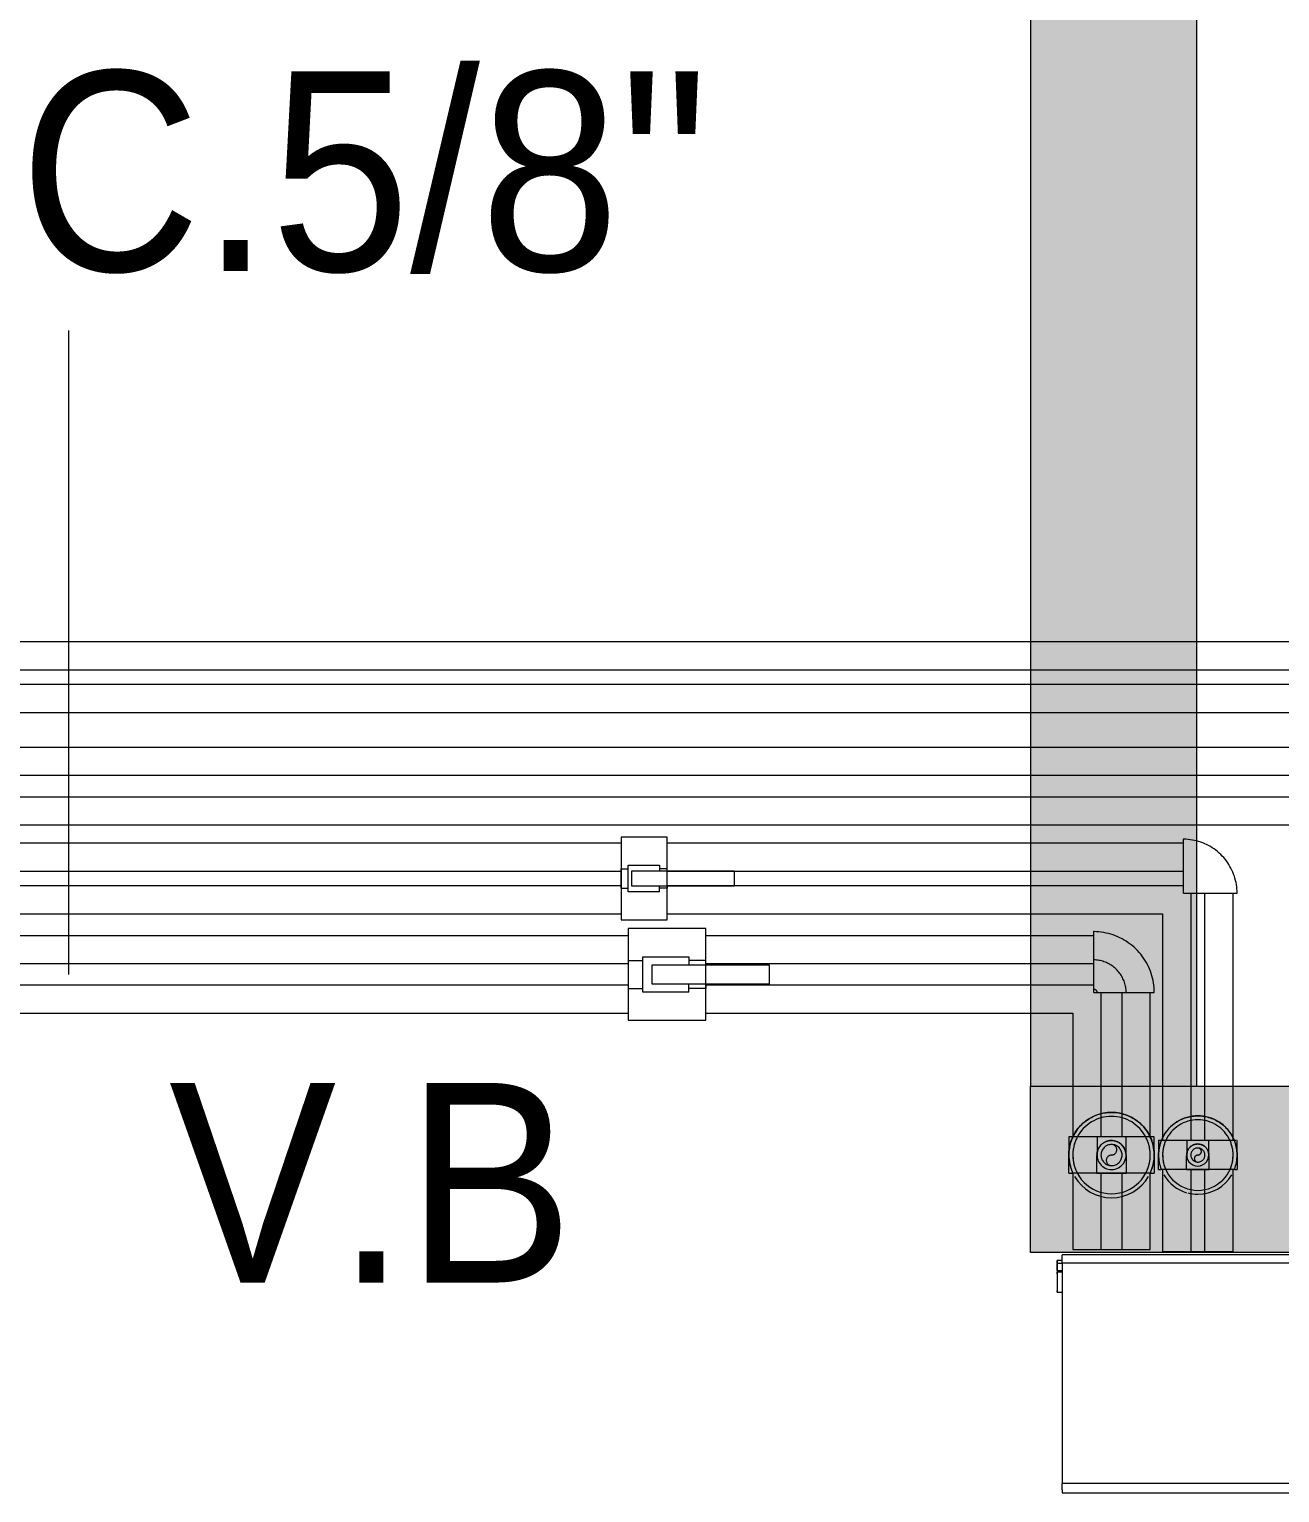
# Model space of a CAD drawing. Header units: metres. Extents: x 31.9 to 92.3, y -29 to 44.
# Drawn here: x 76.244 to 77.371, y -14.744 to -13.425 of the extents above; entities that cross this region are included whole.
import ezdxf

# ---------------------------------------------------------------- set-up
doc = ezdxf.new("R2010")
doc.units = ezdxf.units.M
doc.header["$LTSCALE"] = 100
doc.linetypes.add('HIDDEN JT', pattern=[0.0016, 0.001, -0.0006])
for name, color, linetype, lineweight in [('A-ANNO-NOTE', 7, 'Continuous', 9), ('Arqui', 8, 'Continuous', 0), ('M-EQPM', 7, 'Continuous', 18), ('P-PIPE', 7, 'Continuous', 18), ('P-PIPE-IDEN', 7, 'Continuous', 9)]:
    doc.layers.add(name, color=color, linetype=linetype, lineweight=lineweight)
doc.layers.add('A-DETL', color=7, linetype='Continuous', lineweight=9, true_color=0x00a600)
doc.styles.add('SansSerif', font='SANSS__.TTF', dxfattribs={"width": 0.9, "height": 0.18})
doc.styles.add('SansSerif_1', font='SANSS__.TTF', dxfattribs={"width": 0.9, "height": 0.0018})

# ---------------------------------------------------------------- blocks, each defined once
blk = doc.blocks.new('A$C59bbb444')
at = {"layer": 'Arqui', "ltscale": 0.3}
h = blk.add_hatch(color=256, dxfattribs=at)
h.dxf.hatch_style = 1
h.paths.add_polyline_path([(45.2653, 20.15), (45.2653, 14.5965), (45.4154, 14.5965), (45.4154, 20.15)])
h = blk.add_hatch(color=256, dxfattribs=at)
h.dxf.hatch_style = 1
h.paths.add_polyline_path([(45.2653, 14.5965), (50.8169, 14.5965), (50.8169, 14.4465), (45.2653, 14.4465)])
at = {"layer": 'Arqui'}
for points in [[(45.2653, 20.15), (45.2653, 14.5965), (45.4154, 14.5965), (45.4154, 20.15)], [(45.2653, 14.5965), (50.8169, 14.5965), (50.8169, 14.4465), (45.2653, 14.4465)]]:
    blk.add_lwpolyline(points, close=True, dxfattribs=at)
blk = doc.blocks.new('Ball_Valve-Brass-Standard_Port-WATTS-WBVS3-0_38_Thru_3_00_Inch-Soldered - 3_8_-2001148-NIVEL 03')
at = {"layer": 'P-PIPE', "color": 11, "true_color": 0xff8080}
for p, q in [((-0.081, -0.007), (-0.081, 0.007)), ((-0.081, 0.007), (0.0111, 0.007)), ((-0.0207, 0.0086), (-0.0137, 0.0086)), ((-0.0207, 0.007), (-0.0207, 0.0086)), ((-0.0137, 0.0119), (-0.0137, 0.007)), ((-0.0137, 0.0119), (0.0144, 0.0119)), ((0.0111, 0.007), (0.0111, -0.007)), ((0.0144, 0.0119), (0.0144, -0.0119)), ((0.0207, 0.0086), (0.0144, 0.0086)), ((0.0207, 0.0086), (0.0207, -0.0086)), ((0.0111, -0.007), (-0.081, -0.007)), ((-0.0207, -0.007), (-0.0207, -0.0086)), ((-0.0207, -0.0086), (-0.0137, -0.0086)), ((-0.0137, -0.0119), (-0.0137, -0.007)), ((0.0144, -0.0119), (-0.0137, -0.0119)), ((0.0207, -0.0086), (0.0144, -0.0086))]:
    blk.add_line(p, q, dxfattribs=at)
blk = doc.blocks.new('Ball_Valve-Brass-Standard_Port-WATTS-WBVS3-0_38_Thru_3_00_Inch-Soldered - 5_8_-2319746-NIVEL 03')
at = {"layer": 'P-PIPE', "color": 1, "true_color": 0xff0000}
for p, q in [((-0.0195, 0.0159), (-0.0195, 0.0088)), ((-0.0195, 0.0159), (0.0219, 0.0159)), ((0.0219, 0.0159), (0.0219, -0.0159)), ((-0.0921, -0.0088), (-0.0921, 0.0088)), ((-0.0921, 0.0088), (0.0135, 0.0088)), ((-0.0349, 0.0127), (-0.0195, 0.0127)), ((-0.0349, 0.0088), (-0.0349, 0.0127)), ((0.0135, 0.0088), (0.0135, -0.0088)), ((0.0349, 0.0127), (0.0219, 0.0127)), ((0.0349, 0.0127), (0.0349, -0.0127)), ((0.0135, -0.0088), (-0.0921, -0.0088)), ((-0.0349, -0.0088), (-0.0349, -0.0127)), ((-0.0349, -0.0127), (-0.0195, -0.0127)), ((-0.0195, -0.0159), (-0.0195, -0.0088)), ((0.0349, -0.0127), (0.0219, -0.0127)), ((0.0219, -0.0159), (-0.0195, -0.0159))]:
    blk.add_line(p, q, dxfattribs=at)
blk = doc.blocks.new('USA_IDU_RAC_QMD3_231005_SALIDA ATRAS - 18_000BTU_ 208-230V_ AR18CSDABWKNCV-V13-NIVEL 03')
at = {"layer": 'A-DETL', "color": 7, "linetype": 'HIDDEN JT'}
for centre, major_axis, start_param, end_param in [((80.88, -14.5414), (0, 0.00635), 0, 0.261799), ((80.88, -14.5414), (0, 0.00635), 6.021386, 6.283185), ((80.8846, -14.5322), (0, 0.00226), 0, 0.2618), ((81.9402, -14.5322), (0, 0.00226), 0, 0.2618), ((81.9449, -14.5414), (0, 0.00635), 6.021386, 6.283185), ((81.9449, -14.5414), (0, 0.00635), 0, 0.2618), ((80.8846, -14.7377), (0, 0.00661), 2.910337, 3.141593), ((81.9402, -14.7377), (0, 0.00661), 2.910337, 3.141593)]:
    blk.add_ellipse(centre, major_axis=major_axis, ratio=0.000003, start_param=start_param, end_param=end_param, dxfattribs=at)
at = {"layer": 'M-EQPM', "color": 1, "true_color": 0xff0000}
for p, q in [((80.8846, -14.535), (80.88, -14.535)), ((81.9402, -14.5299), (80.8846, -14.5299)), ((80.8846, -14.5369), (80.8846, -14.5302)), ((80.8846, -14.5369), (81.9402, -14.5369)), ((81.9402, -14.5302), (81.9402, -14.5369)), ((81.9449, -14.535), (81.9402, -14.535)), ((80.8846, -14.5377), (80.88, -14.5377)), ((80.88, -14.5441), (80.8846, -14.5441)), ((80.8846, -14.5454), (80.88, -14.5454)), ((81.9449, -14.5377), (81.9402, -14.5377)), ((81.9402, -14.5441), (81.9449, -14.5441)), ((81.9449, -14.5454), (81.9402, -14.5454)), ((80.88, -14.5634), (80.8846, -14.5634)), ((81.9402, -14.5634), (81.9449, -14.5634)), ((80.8846, -14.7416), (80.8846, -14.736)), ((81.9402, -14.736), (80.8846, -14.736)), ((80.8846, -14.7443), (81.9402, -14.7443)), ((81.9402, -14.736), (81.9402, -14.7416))]:
    blk.add_line(p, q, dxfattribs=at)
for centre, major_axis, start_param, end_param in [((80.88, -14.5414), (0, 0.00635), 0, 2.617994), ((80.88, -14.5414), (0, 0.00635), 5.497787, 6.283185), ((80.8846, -14.5322), (0, 0.00226), 0, 0.523601), ((80.8846, -14.5499), (0, 0.4979), 1.544707, 1.953968), ((81.9402, -14.5322), (0, 0.00226), 0, 0.523599), ((81.9402, -14.5499), (0, 0.4979), 1.544707, 1.953968), ((81.9449, -14.5414), (0, 0.00635), 5.497787, 6.283185), ((81.9449, -14.5414), (0, 0.00635), 0, 2.617994), ((80.88, -14.5409), (0, 0.00317), 0, 3.141593), ((80.88, -14.5409), (0, 0.00318), 3.141593, 6.283185), ((80.88, -14.5544), (0, 0.009), 0, 3.141593), ((80.88, -14.5544), (0, 0.009), 5.759587, 6.283185), ((80.88, -14.5414), (0, 0.00635), 3.665192, 3.926991), ((81.9449, -14.5409), (0, 0.00317), 3.141593, 6.283185), ((81.9449, -14.5409), (0, 0.00318), 0, 3.141593), ((81.9449, -14.5544), (0, 0.009), 5.759587, 6.283185), ((81.9449, -14.5544), (0, 0.009), 0, 3.141593), ((81.9449, -14.5414), (0, 0.00635), 3.665192, 3.926991), ((80.88, -14.5544), (0, 0.009), 3.141593, 3.665191), ((81.9449, -14.5544), (0, 0.009), 3.141593, 3.665191), ((80.8846, -14.7377), (0, 0.00661), 2.216568, 3.141593), ((81.9402, -14.7377), (0, 0.00661), 2.216568, 3.141593)]:
    blk.add_ellipse(centre, major_axis=major_axis, ratio=0.000003, start_param=start_param, end_param=end_param, dxfattribs=at)
blk = doc.blocks.new('Elbow - Welded - REFRIGERACION-V16-NIVEL 03')
at = {"layer": 'A-DETL', "color": 1, "linetype": 'HIDDEN JT', "true_color": 0xff0000}
for p, q in [((77.2059, -14.4562), (77.219, -14.4562)), ((77.219, -14.4562), (77.2322, -14.4562))]:
    blk.add_line(p, q, dxfattribs=at)
at = {"layer": 'A-DETL', "color": 1, "linetype": 'HIDDEN JT', "true_color": 0xff0000, "flags": 128}
for points in [[(77.2063, -14.4365), (77.2064, -14.4363), (77.2065, -14.4358), (77.2067, -14.4353), (77.2069, -14.4348), (77.2071, -14.4343), (77.2074, -14.4338), (77.2076, -14.4334), (77.2079, -14.4329), (77.2082, -14.4325), (77.2085, -14.4321), (77.2088, -14.4316), (77.2091, -14.4312), (77.2095, -14.4308), (77.2099, -14.4305), (77.2102, -14.4301), (77.2106, -14.4298), (77.2111, -14.4294), (77.2115, -14.4291), (77.2119, -14.4288), (77.2124, -14.4286), (77.2128, -14.4283), (77.2133, -14.4281), (77.2138, -14.4279), (77.2143, -14.4277), (77.2148, -14.4275), (77.2153, -14.4273), (77.2158, -14.4272), (77.2163, -14.427), (77.2168, -14.4269), (77.2173, -14.4269), (77.2178, -14.4268), (77.2184, -14.4268), (77.2189, -14.4268), (77.219, -14.4268)], [(77.219, -14.4268), (77.2195, -14.4268), (77.2201, -14.4268), (77.2206, -14.4269), (77.2211, -14.4269), (77.2216, -14.427), (77.2221, -14.4271), (77.2227, -14.4273), (77.2232, -14.4274), (77.2237, -14.4276), (77.2241, -14.4278), (77.2246, -14.428), (77.2251, -14.4282), (77.2256, -14.4285), (77.226, -14.4288), (77.2264, -14.4291), (77.2269, -14.4294), (77.2273, -14.4297), (77.2277, -14.43), (77.2281, -14.4304), (77.2285, -14.4307), (77.2288, -14.4311), (77.2292, -14.4315), (77.2295, -14.4319), (77.2298, -14.4324), (77.2301, -14.4328), (77.2304, -14.4332), (77.2306, -14.4337), (77.2309, -14.4342), (77.2311, -14.4347), (77.2313, -14.4351), (77.2315, -14.4356), (77.2316, -14.4361)], [(77.2059, -14.4395), (77.2059, -14.4394), (77.2059, -14.4389), (77.206, -14.4383), (77.206, -14.4378), (77.2061, -14.4373), (77.2062, -14.4369)], [(77.2059, -14.4562), (77.2059, -14.4556), (77.2059, -14.4549), (77.2059, -14.4543), (77.2059, -14.4536), (77.2059, -14.453), (77.2059, -14.4523), (77.2059, -14.4517), (77.2059, -14.4511), (77.2059, -14.4505), (77.2059, -14.4499), (77.2059, -14.4493), (77.2059, -14.4487), (77.2059, -14.4481), (77.2059, -14.4476), (77.2059, -14.447), (77.2059, -14.4465), (77.2059, -14.446), (77.2059, -14.4455), (77.2059, -14.445), (77.2059, -14.4445), (77.2059, -14.4441), (77.2059, -14.4436), (77.2059, -14.4432), (77.2059, -14.4429), (77.2059, -14.4425), (77.2059, -14.4421), (77.2059, -14.4418), (77.2059, -14.4415), (77.2059, -14.4413), (77.2059, -14.441), (77.2059, -14.4408), (77.2059, -14.4406), (77.2059, -14.4404), (77.2059, -14.4403)], [(77.2318, -14.4369), (77.2319, -14.4372), (77.232, -14.4377), (77.2321, -14.4382), (77.2321, -14.4387), (77.2322, -14.4392), (77.2322, -14.4394)], [(77.2322, -14.4403), (77.2322, -14.4404), (77.2322, -14.4405), (77.2322, -14.4407), (77.2322, -14.4409), (77.2322, -14.4412), (77.2322, -14.4415), (77.2322, -14.4417), (77.2322, -14.4421), (77.2322, -14.4424), (77.2322, -14.4428), (77.2322, -14.4431), (77.2322, -14.4435), (77.2322, -14.444), (77.2322, -14.4444), (77.2322, -14.4449), (77.2322, -14.4453), (77.2322, -14.4458), (77.2322, -14.4463), (77.2322, -14.4469), (77.2322, -14.4474), (77.2322, -14.448), (77.2322, -14.4485), (77.2322, -14.4491), (77.2322, -14.4497), (77.2322, -14.4503), (77.2322, -14.4509), (77.2322, -14.4515), (77.2322, -14.4522), (77.2322, -14.4528), (77.2322, -14.4535), (77.2322, -14.4541), (77.2322, -14.4547), (77.2322, -14.4554), (77.2322, -14.456), (77.2322, -14.4562)]]:
    blk.add_lwpolyline(points, dxfattribs=at)
at = {"layer": 'A-DETL', "color": 1, "linetype": 'HIDDEN JT', "true_color": 0xff0000}
for start, end in [(90, 138.9763), (23.4229, 90), (147.6592, 165)]:
    blk.add_arc((77.219, -14.4399), 0.0131, start, end, dxfattribs=at)
blk = doc.blocks.new('Elbow - Welded - REFRIGERACION-V17-NIVEL 03')
at = {"layer": 'A-DETL', "color": 11, "linetype": 'HIDDEN JT', "true_color": 0xff8080}
for p, q in [((77.2868, -14.453), (77.2968, -14.453)), ((77.2968, -14.453), (77.3068, -14.453))]:
    blk.add_line(p, q, dxfattribs=at)
at = {"layer": 'A-DETL', "color": 11, "linetype": 'HIDDEN JT', "true_color": 0xff8080, "flags": 128}
for points in [[(77.2872, -14.4373), (77.2872, -14.4371), (77.2873, -14.4368), (77.2875, -14.4364), (77.2876, -14.436), (77.2878, -14.4357), (77.288, -14.4353), (77.2882, -14.4349), (77.2884, -14.4346), (77.2886, -14.4343), (77.2888, -14.4339), (77.2891, -14.4336), (77.2893, -14.4333), (77.2896, -14.433), (77.2899, -14.4328), (77.2902, -14.4325), (77.2905, -14.4322), (77.2908, -14.432), (77.2911, -14.4317), (77.2914, -14.4315), (77.2918, -14.4313), (77.2921, -14.4311), (77.2925, -14.4309), (77.2928, -14.4308), (77.2932, -14.4306), (77.2936, -14.4305), (77.294, -14.4304), (77.2943, -14.4302), (77.2947, -14.4302), (77.2951, -14.4301), (77.2955, -14.43), (77.2959, -14.43), (77.2963, -14.4299), (77.2967, -14.4299), (77.2968, -14.4299)], [(77.2968, -14.4299), (77.2972, -14.4299), (77.2976, -14.43), (77.298, -14.43), (77.2984, -14.4301), (77.2988, -14.4301), (77.2992, -14.4302), (77.2996, -14.4303), (77.2999, -14.4304), (77.3003, -14.4306), (77.3007, -14.4307), (77.3011, -14.4309), (77.3014, -14.4311), (77.3018, -14.4312), (77.3021, -14.4315), (77.3024, -14.4317), (77.3028, -14.4319), (77.3031, -14.4321), (77.3034, -14.4324), (77.3037, -14.4327), (77.304, -14.433), (77.3042, -14.4332), (77.3045, -14.4335), (77.3047, -14.4339), (77.305, -14.4342), (77.3052, -14.4345), (77.3054, -14.4349), (77.3056, -14.4352), (77.3058, -14.4356), (77.306, -14.4359), (77.3061, -14.4363), (77.3062, -14.4367), (77.3064, -14.437), (77.3064, -14.4373)], [(77.2868, -14.453), (77.2868, -14.4525), (77.2868, -14.452), (77.2868, -14.4515), (77.2868, -14.451), (77.2868, -14.4504), (77.2868, -14.4499), (77.2868, -14.4494), (77.2868, -14.4489), (77.2868, -14.4484), (77.2868, -14.4479), (77.2868, -14.4475), (77.2868, -14.447), (77.2868, -14.4465), (77.2868, -14.4461), (77.2868, -14.4456), (77.2868, -14.4452), (77.2868, -14.4448), (77.2868, -14.4444), (77.2868, -14.444), (77.2868, -14.4436), (77.2868, -14.4433), (77.2868, -14.4429), (77.2868, -14.4426), (77.2868, -14.4423), (77.2868, -14.442), (77.2868, -14.4417), (77.2868, -14.4415), (77.2868, -14.4412), (77.2868, -14.441), (77.2868, -14.4408), (77.2868, -14.4406), (77.2868, -14.4405), (77.2868, -14.4403)], [(77.2869, -14.4394), (77.2869, -14.4391), (77.2869, -14.4387), (77.287, -14.4383), (77.287, -14.4379), (77.2871, -14.4378)], [(77.3066, -14.4378), (77.3066, -14.4382), (77.3067, -14.4386), (77.3067, -14.439), (77.3068, -14.4394)], [(77.3068, -14.4403), (77.3068, -14.4404), (77.3068, -14.4406), (77.3068, -14.4407), (77.3068, -14.4409), (77.3068, -14.4412), (77.3068, -14.4414), (77.3068, -14.4416), (77.3068, -14.4419), (77.3068, -14.4422), (77.3068, -14.4425), (77.3068, -14.4428), (77.3068, -14.4432), (77.3068, -14.4435), (77.3068, -14.4439), (77.3068, -14.4443), (77.3068, -14.4447), (77.3068, -14.4451), (77.3068, -14.4455), (77.3068, -14.4459), (77.3068, -14.4464), (77.3068, -14.4469), (77.3068, -14.4473), (77.3068, -14.4478), (77.3068, -14.4483), (77.3068, -14.4488), (77.3068, -14.4493), (77.3068, -14.4498), (77.3068, -14.4503), (77.3068, -14.4508), (77.3068, -14.4513), (77.3068, -14.4519), (77.3068, -14.4524), (77.3068, -14.4529), (77.3068, -14.453)]]:
    blk.add_lwpolyline(points, dxfattribs=at)
at = {"layer": 'A-DETL', "color": 11, "linetype": 'HIDDEN JT', "true_color": 0xff8080}
for start, end in [(90, 165), (15, 90)]:
    blk.add_arc((77.2968, -14.4399), 0.00997, start, end, dxfattribs=at)
blk = doc.blocks.new('Elbow - Welded - REFRIGERACION-V14-NIVEL 03')
at = {"layer": 'A-DETL', "color": 1, "linetype": 'HIDDEN JT', "true_color": 0xff0000, "flags": 128}
for points in [[(81.3885, -8.5098), (81.3884, -8.5098), (81.3882, -8.5098), (81.388, -8.5098)], [(81.388, -8.5361), (81.3882, -8.5361), (81.3883, -8.5361), (81.3885, -8.5361)]]:
    blk.add_lwpolyline(points, dxfattribs=at)
at = {"layer": 'P-PIPE', "color": 1, "true_color": 0xff0000, "flags": 128}
for points in [[(81.3888, -8.5098), (81.3888, -8.5098), (81.3888, -8.5098), (81.3887, -8.5098), (81.3886, -8.5098), (81.3885, -8.5098), (81.3884, -8.5098), (81.3882, -8.5098), (81.388, -8.5098), (81.3878, -8.5098), (81.3875, -8.5098), (81.3873, -8.5098), (81.387, -8.5098), (81.3867, -8.5098), (81.3863, -8.5098), (81.386, -8.5098), (81.3856, -8.5098), (81.3852, -8.5098), (81.3848, -8.5098), (81.3843, -8.5098), (81.3839, -8.5098), (81.3834, -8.5098), (81.3829, -8.5098), (81.3824, -8.5098), (81.3819, -8.5098), (81.3813, -8.5098), (81.3808, -8.5098), (81.3802, -8.5098), (81.3796, -8.5098), (81.379, -8.5098), (81.3784, -8.5098), (81.3778, -8.5098), (81.3772, -8.5098), (81.3766, -8.5098), (81.3759, -8.5098), (81.3753, -8.5098), (81.3746, -8.5098), (81.374, -8.5098), (81.3733, -8.5098), (81.3727, -8.5098), (81.3725, -8.5098)], [(81.3725, -8.5361), (81.3732, -8.5361), (81.3738, -8.5361), (81.3745, -8.5361), (81.3751, -8.5361), (81.3758, -8.5361), (81.3764, -8.5361), (81.377, -8.5361), (81.3776, -8.5361), (81.3783, -8.5361), (81.3789, -8.5361), (81.3795, -8.5361), (81.3801, -8.5361), (81.3806, -8.5361), (81.3812, -8.5361), (81.3817, -8.5361), (81.3823, -8.5361), (81.3828, -8.5361), (81.3833, -8.5361), (81.3838, -8.5361), (81.3842, -8.5361), (81.3847, -8.5361), (81.3851, -8.5361), (81.3855, -8.5361), (81.3859, -8.5361), (81.3862, -8.5361), (81.3866, -8.5361), (81.3869, -8.5361), (81.3872, -8.5361), (81.3875, -8.5361), (81.3877, -8.5361), (81.388, -8.5361), (81.3882, -8.5361), (81.3883, -8.5361), (81.3885, -8.5361), (81.3886, -8.5361), (81.3887, -8.5361), (81.3888, -8.5361), (81.3888, -8.5361), (81.3888, -8.5361)]]:
    blk.add_lwpolyline(points, dxfattribs=at)
at = {"layer": 'P-PIPE', "color": 1, "true_color": 0xff0000}
for start, end in [(0, 113.2061), (229.1931, 237.4424), (255, 0)]:
    blk.add_arc((81.3888, -8.523), 0.0131, start, end, dxfattribs=at)
blk = doc.blocks.new('Elbow - Welded - REFRIGERACION-V15-NIVEL 03')
at = {"layer": 'A-DETL', "color": 11, "linetype": 'HIDDEN JT', "true_color": 0xff8080, "flags": 128}
for points in [[(81.4279, -8.7669), (81.4278, -8.7669), (81.4276, -8.7669), (81.4274, -8.7669), (81.4272, -8.7669)], [(81.4274, -8.7868), (81.4275, -8.7868), (81.4277, -8.7868), (81.4279, -8.7868)]]:
    blk.add_lwpolyline(points, dxfattribs=at)
at = {"layer": 'P-PIPE', "color": 11, "true_color": 0xff8080, "flags": 128}
for points in [[(81.4283, -8.7669), (81.4283, -8.7669), (81.4282, -8.7669), (81.4282, -8.7669), (81.4281, -8.7669), (81.428, -8.7669), (81.4279, -8.7669), (81.4278, -8.7669), (81.4276, -8.7669), (81.4274, -8.7669), (81.4272, -8.7669), (81.427, -8.7669), (81.4268, -8.7669), (81.4265, -8.7669), (81.4263, -8.7669), (81.426, -8.7669), (81.4257, -8.7669), (81.4253, -8.7669), (81.425, -8.7669), (81.4246, -8.7669), (81.4243, -8.7669), (81.4239, -8.7669), (81.4235, -8.7669), (81.4231, -8.7669), (81.4227, -8.7669), (81.4222, -8.7669), (81.4218, -8.7669), (81.4213, -8.7669), (81.4208, -8.7669), (81.4204, -8.7669), (81.4199, -8.7669), (81.4194, -8.7669), (81.4189, -8.7669), (81.4184, -8.7669), (81.4179, -8.7669), (81.4174, -8.7669), (81.4168, -8.7669), (81.4163, -8.7669), (81.4158, -8.7669), (81.4153, -8.7669), (81.4151, -8.7669)], [(81.4151, -8.7868), (81.4156, -8.7868), (81.4162, -8.7868), (81.4167, -8.7868), (81.4172, -8.7868), (81.4177, -8.7868), (81.4182, -8.7868), (81.4187, -8.7868), (81.4193, -8.7868), (81.4197, -8.7868), (81.4202, -8.7868), (81.4207, -8.7868), (81.4212, -8.7868), (81.4216, -8.7868), (81.4221, -8.7868), (81.4225, -8.7868), (81.423, -8.7868), (81.4234, -8.7868), (81.4238, -8.7868), (81.4242, -8.7868), (81.4245, -8.7868), (81.4249, -8.7868), (81.4252, -8.7868), (81.4256, -8.7868), (81.4259, -8.7868), (81.4262, -8.7868), (81.4265, -8.7868), (81.4267, -8.7868), (81.4269, -8.7868), (81.4272, -8.7868), (81.4274, -8.7868), (81.4275, -8.7868), (81.4277, -8.7868), (81.4279, -8.7868), (81.428, -8.7868), (81.4281, -8.7868), (81.4282, -8.7868), (81.4282, -8.7868), (81.4282, -8.7868), (81.4283, -8.7868)]]:
    blk.add_lwpolyline(points, dxfattribs=at)
at = {"layer": 'P-PIPE', "color": 11, "true_color": 0xff8080}
for start, end in [(0, 105), (255, 0)]:
    blk.add_arc((81.4283, -8.7769), 0.00997, start, end, dxfattribs=at)
blk = doc.blocks.new('Elbow - Welded - REFRIGERACION-V18-NIVEL 03')
at = {"layer": 'A-DETL', "color": 1, "linetype": 'HIDDEN JT', "true_color": 0xff0000, "flags": 128}
blk.add_lwpolyline([(-0.0131, 0.0163), (-0.0131, 0.0162), (-0.0132, 0.0161), (-0.0132, 0.0159), (-0.0132, 0.0158), (-0.0132, 0.0157), (-0.0132, 0.0156), (-0.0133, 0.0154), (-0.0133, 0.0153), (-0.0134, 0.0152), (-0.0134, 0.0151), (-0.0134, 0.015), (-0.0135, 0.0149), (-0.0136, 0.0147), (-0.0136, 0.0146), (-0.0137, 0.0145), (-0.0138, 0.0144), (-0.0139, 0.0143), (-0.0139, 0.0142), (-0.014, 0.0141), (-0.0141, 0.014), (-0.0142, 0.014), (-0.0143, 0.0139), (-0.0144, 0.0138), (-0.0145, 0.0137), (-0.0146, 0.0136), (-0.0147, 0.0136), (-0.0148, 0.0135), (-0.0149, 0.0135), (-0.0151, 0.0134), (-0.0152, 0.0134), (-0.0153, 0.0133), (-0.0154, 0.0133), (-0.0155, 0.0132), (-0.0157, 0.0132), (-0.0158, 0.0132), (-0.0159, 0.0132), (-0.016, 0.0132), (-0.0162, 0.0132), (-0.0163, 0.0131), (-0.0163, 0.0131)], dxfattribs=at)
at = {"layer": 'P-PIPE', "color": 1, "true_color": 0xff0000, "flags": 128}
for points in [[(-0.0163, -0.0131), (-0.0151, -0.0131), (-0.014, -0.0131), (-0.0128, -0.0129), (-0.0116, -0.0128), (-0.0105, -0.0126), (-0.0093, -0.0123), (-0.0082, -0.012), (-0.0071, -0.0117), (-0.0059, -0.0113), (-0.0048, -0.0108), (-0.0038, -0.0103), (-0.0027, -0.0098), (-0.0017, -0.0093), (-0.0007, -0.0086), (0.0003, -0.008), (0.0013, -0.0073), (0.0022, -0.0066), (0.0031, -0.0058), (0.004, -0.005), (0.0048, -0.0042), (0.0056, -0.0033), (0.0064, -0.0025), (0.0071, -0.0015), (0.0078, -0.0006), (0.0085, 0.0004), (0.0091, 0.0014), (0.0097, 0.0024), (0.0102, 0.0035), (0.0107, 0.0046), (0.0111, 0.0056), (0.0115, 0.0068), (0.0119, 0.0079), (0.0122, 0.009), (0.0125, 0.0102), (0.0127, 0.0113), (0.0129, 0.0125), (0.013, 0.0136), (0.0131, 0.0148), (0.0131, 0.016), (0.0131, 0.0163)], [(-0.0131, 0.0163), (-0.0131, 0.0162), (-0.0132, 0.0161), (-0.0132, 0.0159), (-0.0132, 0.0158), (-0.0132, 0.0157), (-0.0132, 0.0156), (-0.0133, 0.0154), (-0.0133, 0.0153), (-0.0134, 0.0152), (-0.0134, 0.0151), (-0.0134, 0.015), (-0.0135, 0.0149), (-0.0136, 0.0147), (-0.0136, 0.0146), (-0.0137, 0.0145), (-0.0138, 0.0144), (-0.0139, 0.0143), (-0.0139, 0.0142), (-0.014, 0.0141), (-0.0141, 0.014), (-0.0142, 0.014), (-0.0143, 0.0139), (-0.0144, 0.0138), (-0.0145, 0.0137), (-0.0146, 0.0136), (-0.0147, 0.0136), (-0.0148, 0.0135), (-0.0149, 0.0135), (-0.0151, 0.0134), (-0.0152, 0.0134), (-0.0153, 0.0133), (-0.0154, 0.0133), (-0.0155, 0.0132), (-0.0157, 0.0132), (-0.0158, 0.0132), (-0.0159, 0.0132), (-0.016, 0.0132), (-0.0162, 0.0132), (-0.0163, 0.0131)]]:
    blk.add_lwpolyline(points, dxfattribs=at)
blk = doc.blocks.new('VALVULA DE BOLA - VALVULA DE BOLA-580206-NIVEL 03')
at = {"layer": 'A-ANNO-NOTE', "insert": (-0.001708, 0.001189), "char_height": 0.0018, "width": 0.00432911, "attachment_point": 1, "style": 'SansSerif_1'}
blk.add_mtext('V.B', dxfattribs=at)

msp = doc.modelspace()

# ---------------------------------------------------------------- linework, layer by layer
at = {"layer": 'A-DETL', "color": 11, "linetype": 'HIDDEN JT', "true_color": 0xff8080}
for p, q in [((77.284, -14.2038), (77.2837, -14.2038)), ((77.2639, -14.4527), (77.3298, -14.4527)), ((77.3298, -14.453), (77.2639, -14.453)), ((77.2651, -14.453), (77.2651, -14.4549)), ((77.268, -14.453), (77.2651, -14.453)), ((77.3032, -14.453), (77.2677, -14.453)), ((77.2905, -14.453), (77.2905, -14.4744)), ((77.326, -14.453), (77.2905, -14.453)), ((77.3032, -14.4744), (77.3032, -14.453)), ((77.3286, -14.453), (77.3258, -14.453)), ((77.3286, -14.4549), (77.3286, -14.453)), ((77.3298, -14.4528), (77.3298, -14.4527))]:
    msp.add_line(p, q, dxfattribs=at)
at = {"layer": 'A-DETL', "color": 1, "linetype": 'HIDDEN JT', "true_color": 0xff0000}
for p, q in [((77.203, -14.2934), (77.2027, -14.2934)), ((77.184, -14.4559), (77.2542, -14.4559)), ((77.184, -14.4559), (77.184, -14.456)), ((77.2542, -14.4562), (77.184, -14.4562)), ((77.1882, -14.4562), (77.1841, -14.4562)), ((77.2286, -14.4562), (77.1888, -14.4562)), ((77.2095, -14.4562), (77.2095, -14.477)), ((77.2493, -14.4562), (77.2095, -14.4562)), ((77.2286, -14.477), (77.2286, -14.4562)), ((77.254, -14.4562), (77.2499, -14.4562)), ((77.2542, -14.456), (77.2542, -14.4559))]:
    msp.add_line(p, q, dxfattribs=at)
at = {"layer": 'A-DETL', "color": 1, "linetype": 'HIDDEN JT', "true_color": 0xff0000, "flags": 128}
for points in [[(77.1806, -14.4368), (77.1808, -14.4353), (77.181, -14.4338), (77.1813, -14.4322), (77.1816, -14.4307), (77.182, -14.4293), (77.1825, -14.4278), (77.183, -14.4263), (77.1836, -14.4249), (77.1842, -14.4235), (77.1849, -14.4221), (77.1856, -14.4208), (77.1864, -14.4194), (77.1873, -14.4181), (77.1882, -14.4169), (77.1891, -14.4157), (77.1901, -14.4145), (77.1911, -14.4133), (77.1922, -14.4123), (77.1933, -14.4112), (77.1945, -14.4102), (77.1957, -14.4092), (77.197, -14.4083), (77.1982, -14.4075), (77.1996, -14.4067), (77.2009, -14.4059), (77.2023, -14.4052), (77.2037, -14.4046), (77.2051, -14.404), (77.2066, -14.4034), (77.208, -14.403), (77.2095, -14.4026), (77.211, -14.4022), (77.2125, -14.4019), (77.214, -14.4017), (77.2156, -14.4015), (77.2171, -14.4014), (77.2187, -14.4014), (77.2191, -14.4014)], [(77.2191, -14.4014), (77.2206, -14.4014), (77.2222, -14.4015), (77.2237, -14.4016), (77.2252, -14.4018), (77.2267, -14.4021), (77.2282, -14.4025), (77.2297, -14.4029), (77.2312, -14.4033), (77.2326, -14.4038), (77.2341, -14.4044), (77.2355, -14.405), (77.2369, -14.4057), (77.2382, -14.4065), (77.2395, -14.4072), (77.2408, -14.4081), (77.2421, -14.409), (77.2433, -14.4099), (77.2445, -14.4109), (77.2456, -14.412), (77.2467, -14.413), (77.2478, -14.4142), (77.2488, -14.4153), (77.2497, -14.4166), (77.2506, -14.4178), (77.2515, -14.4191), (77.2523, -14.4204), (77.2531, -14.4217), (77.2538, -14.4231), (77.2544, -14.4245), (77.255, -14.4259), (77.2555, -14.4274), (77.256, -14.4289), (77.2564, -14.4303), (77.2568, -14.4318), (77.2571, -14.4334), (77.2573, -14.4349), (77.2575, -14.4364)], [(77.1805, -14.439), (77.1805, -14.4392), (77.1805, -14.4394)], [(77.1805, -14.4408), (77.1805, -14.4406), (77.1805, -14.4404)], [(77.2576, -14.4404), (77.2576, -14.4405), (77.2576, -14.4407)]]:
    msp.add_lwpolyline(points, dxfattribs=at)
at = {"layer": 'A-DETL', "color": 11, "linetype": 'HIDDEN JT', "true_color": 0xff8080, "flags": 128}
for points in [[(77.265, -14.4245), (77.2655, -14.4236), (77.2662, -14.4223), (77.2669, -14.4211), (77.2677, -14.4199), (77.2685, -14.4188), (77.2694, -14.4177), (77.2703, -14.4166), (77.2712, -14.4155), (77.2722, -14.4145), (77.2732, -14.4136), (77.2743, -14.4126), (77.2754, -14.4118), (77.2766, -14.4109), (77.2777, -14.4101), (77.279, -14.4094), (77.2802, -14.4087), (77.2814, -14.4081), (77.2827, -14.4075), (77.284, -14.4069), (77.2854, -14.4064), (77.2867, -14.406), (77.2881, -14.4056), (77.2895, -14.4053), (77.2908, -14.405), (77.2922, -14.4048), (77.2937, -14.4047), (77.2951, -14.4046), (77.2965, -14.4045), (77.2969, -14.4045)], [(77.2969, -14.4045), (77.2983, -14.4046), (77.2997, -14.4046), (77.3011, -14.4048), (77.3025, -14.405), (77.3039, -14.4052), (77.3053, -14.4055), (77.3066, -14.4059), (77.308, -14.4063), (77.3093, -14.4068), (77.3106, -14.4073), (77.3119, -14.4079), (77.3132, -14.4085), (77.3144, -14.4092), (77.3156, -14.4099), (77.3168, -14.4107), (77.318, -14.4115), (77.3191, -14.4124), (77.3202, -14.4133), (77.3212, -14.4143), (77.3222, -14.4153), (77.3232, -14.4163), (77.3241, -14.4174), (77.325, -14.4185), (77.3258, -14.4196), (77.3266, -14.4208), (77.3274, -14.422), (77.3281, -14.4232), (77.3287, -14.4245)], [(77.2616, -14.4371), (77.2617, -14.4357), (77.2619, -14.4343), (77.2622, -14.4329), (77.2625, -14.4315), (77.2629, -14.4301), (77.2633, -14.4288), (77.2638, -14.4274), (77.2643, -14.4261)], [(77.3293, -14.4258), (77.3298, -14.4271), (77.3303, -14.4284), (77.3307, -14.4298), (77.3311, -14.4311), (77.3314, -14.4325), (77.3317, -14.4339), (77.3319, -14.4353), (77.3321, -14.4367), (77.3322, -14.4381)], [(77.2615, -14.439), (77.2615, -14.4392), (77.2615, -14.4394)], [(77.2615, -14.4408), (77.2615, -14.4406), (77.2615, -14.4405)], [(77.3322, -14.4404), (77.3322, -14.4406), (77.3322, -14.4407), (77.3322, -14.4409)]]:
    msp.add_lwpolyline(points, dxfattribs=at)
at = {"layer": 'A-DETL', "color": 1, "linetype": 'HIDDEN JT', "true_color": 0xff0000}
for centre, radius, start, end in [((77.2191, -14.4399), 0.0385, 90, 175.9446), ((77.2191, -14.4399), 0.0349, 90, 152.6821), ((77.2191, -14.4399), 0.0385, 4.0509, 90), ((77.2191, -14.4399), 0.0349, 27.3179, 90), ((77.2191, -14.4399), 0.0349, 152.1389, 180), ((77.2191, -14.4399), 0.0349, 160.7155, 165), ((77.2191, -14.4399), 0.00952, 0, 180), ((77.2191, -14.4351), 0.00476, 270, 90), ((77.2191, -14.4399), 0.0349, 0, 27.8611), ((77.2191, -14.4399), 0.0349, 15, 19.2845), ((77.2191, -14.4399), 0.0349, 180, 193.9305), ((77.2191, -14.4399), 0.0349, 180, 270), ((77.2191, -14.4399), 0.00952, 180, 0), ((77.2191, -14.4447), 0.00476, 90, 270), ((77.2191, -14.4399), 0.0349, 270, 0), ((77.2191, -14.4399), 0.0349, 346.0695, 0), ((77.2191, -14.4399), 0.0349, 199.2756, 207.8611), ((77.2191, -14.4399), 0.0349, 332.1389, 340.7244)]:
    msp.add_arc(centre, radius, start, end, dxfattribs=at)
at = {"layer": 'A-DETL', "color": 11, "linetype": 'HIDDEN JT', "true_color": 0xff8080}
for centre, radius, start, end in [((77.2969, -14.4399), 0.0354, 90, 154.2857), ((77.2969, -14.4399), 0.0354, 25.8854, 90), ((77.2969, -14.4399), 0.0318, 90, 155.3998), ((77.2969, -14.4399), 0.0318, 24.6552, 90), ((77.2969, -14.4399), 0.0354, 158.1423, 176.2267), ((77.2969, -14.4399), 0.0318, 155.5397, 180), ((77.2969, -14.4399), 0.0317, 161.8483, 165), ((77.2969, -14.4399), 0.0318, 0, 24.4603), ((77.2969, -14.4399), 0.0317, 15, 18.1517), ((77.2969, -14.4399), 0.0354, 3.7685, 21.8405), ((77.2969, -14.4399), 0.0317, 180, 192.2301), ((77.2969, -14.4399), 0.0318, 180, 270), ((77.2969, -14.4399), 0.00635, 0, 180), ((77.2969, -14.4399), 0.00635, 180, 0), ((77.2969, -14.4431), 0.00317, 90, 270), ((77.2969, -14.4367), 0.00317, 270, 90), ((77.2969, -14.4399), 0.0318, 270, 0), ((77.2969, -14.4399), 0.0318, 347.7699, 0), ((77.2969, -14.4399), 0.0317, 198.1295, 204.4603), ((77.2969, -14.4399), 0.0318, 335.5397, 341.8705)]:
    msp.add_arc(centre, radius, start, end, dxfattribs=at)
at = {"layer": 'P-PIPE', "color": 11, "true_color": 0xff8080}
for p, q in [((80.5522, -13.9774), (75.4416, -13.9774)), ((80.5522, -14.0028), (75.423, -14.0028)), ((75.423, -14.0155), (80.5522, -14.0155)), ((75.423, -14.0409), (80.5522, -14.0409)), ((76.8185, -14.1533), (76.7772, -14.1533)), ((76.7772, -14.1533), (76.7772, -14.228)), ((76.8185, -14.228), (76.8185, -14.1533)), ((76.7772, -14.1589), (75.2717, -14.1589)), ((77.2837, -14.1589), (76.8185, -14.1589)), ((77.2837, -14.1553), (77.2837, -14.2038)), ((76.7772, -14.1843), (75.2531, -14.1843)), ((77.2837, -14.1843), (76.8185, -14.1843)), ((75.2531, -14.197), (76.7772, -14.197)), ((76.8185, -14.197), (77.2837, -14.197)), ((77.284, -14.2038), (77.3322, -14.2038)), ((77.2905, -14.2038), (77.2905, -14.4268)), ((77.3032, -14.4268), (77.3032, -14.2038)), ((77.3286, -14.4268), (77.3286, -14.2038)), ((75.2531, -14.2224), (76.7772, -14.2224)), ((76.7772, -14.228), (76.8185, -14.228)), ((76.8185, -14.2224), (77.2651, -14.2224)), ((77.2651, -14.2224), (77.2651, -14.4268)), ((77.2621, -14.4268), (77.2615, -14.4268)), ((77.331, -14.4268), (77.2624, -14.4268)), ((77.3287, -14.4245), (77.3293, -14.4258)), ((77.3322, -14.4268), (77.3316, -14.4268)), ((77.2615, -14.453), (77.2639, -14.453)), ((77.2639, -14.4528), (77.2639, -14.453)), ((77.2651, -14.455), (77.2651, -14.5267)), ((77.3286, -14.5267), (77.3286, -14.455)), ((77.3298, -14.453), (77.3298, -14.4527)), ((77.3298, -14.453), (77.3322, -14.453)), ((77.2905, -14.4744), (77.2905, -14.5267)), ((77.3032, -14.5267), (77.3032, -14.4744)), ((77.2651, -14.5267), (77.3286, -14.5267))]:
    msp.add_line(p, q, dxfattribs=at)
at = {"layer": 'P-PIPE', "color": 1, "true_color": 0xff0000}
for p, q in [((80.4979, -14.0724), (75.3584, -14.0724)), ((80.4979, -14.0978), (75.3398, -14.0978)), ((75.3398, -14.1169), (80.4979, -14.1169)), ((75.3398, -14.1423), (80.4979, -14.1423)), ((76.7835, -14.2422), (75.1898, -14.2422)), ((76.8534, -14.2358), (76.7835, -14.2358)), ((76.7835, -14.2358), (76.7835, -14.3184)), ((76.8534, -14.3184), (76.8534, -14.2358)), ((77.2027, -14.2422), (76.8534, -14.2422)), ((77.2027, -14.2385), (77.2027, -14.2934)), ((76.7835, -14.2676), (75.1712, -14.2676)), ((77.2027, -14.2676), (76.8534, -14.2676)), ((75.1712, -14.2866), (76.7835, -14.2866)), ((76.8534, -14.2866), (77.2027, -14.2866)), ((77.2031, -14.2934), (77.2576, -14.2934)), ((77.2095, -14.2934), (77.2095, -14.4236)), ((77.2286, -14.4236), (77.2286, -14.2934)), ((77.254, -14.4236), (77.254, -14.2934)), ((75.1712, -14.312), (76.7835, -14.312)), ((76.8534, -14.312), (77.1841, -14.312)), ((77.1841, -14.312), (77.1841, -14.4236)), ((76.7835, -14.3184), (76.8534, -14.3184)), ((77.2576, -14.4236), (77.1805, -14.4236)), ((77.1805, -14.4562), (77.184, -14.4562)), ((77.184, -14.4559), (77.184, -14.4562)), ((77.1841, -14.4562), (77.1841, -14.5251)), ((77.254, -14.5251), (77.254, -14.4562)), ((77.2542, -14.4562), (77.2542, -14.4559)), ((77.2542, -14.4562), (77.2576, -14.4562)), ((77.2095, -14.4771), (77.2095, -14.5251)), ((77.2286, -14.5251), (77.2286, -14.4771)), ((77.1841, -14.5251), (77.254, -14.5251))]:
    msp.add_line(p, q, dxfattribs=at)
at = {"layer": 'P-PIPE', "color": 11, "true_color": 0xff8080, "flags": 128}
for points in [[(77.3322, -14.2038), (77.3322, -14.2018), (77.3321, -14.1999), (77.3319, -14.198), (77.3316, -14.1961), (77.3313, -14.1941), (77.3308, -14.1923), (77.3303, -14.1904), (77.3298, -14.1885), (77.3291, -14.1867), (77.3284, -14.1849), (77.3276, -14.1831), (77.3267, -14.1814), (77.3258, -14.1797), (77.3248, -14.178), (77.3238, -14.1764), (77.3226, -14.1748), (77.3214, -14.1733), (77.3202, -14.1718), (77.3189, -14.1704), (77.3175, -14.169), (77.3161, -14.1677), (77.3146, -14.1664), (77.3131, -14.1652), (77.3115, -14.164), (77.3099, -14.163), (77.3083, -14.1619), (77.3066, -14.161), (77.3048, -14.1601), (77.3031, -14.1593), (77.3013, -14.1586), (77.2995, -14.1579), (77.2976, -14.1573), (77.2958, -14.1568), (77.2939, -14.1563), (77.292, -14.156), (77.29, -14.1557), (77.2881, -14.1555), (77.2862, -14.1553), (77.2842, -14.1553), (77.2837, -14.1553)], [(77.2615, -14.4268), (77.2615, -14.4273), (77.2615, -14.4278), (77.2615, -14.4283), (77.2615, -14.4289), (77.2615, -14.4294), (77.2615, -14.4299), (77.2615, -14.4304), (77.2615, -14.4309), (77.2615, -14.4314), (77.2615, -14.4319), (77.2615, -14.4324), (77.2615, -14.4328), (77.2615, -14.4333), (77.2615, -14.4337), (77.2615, -14.4342), (77.2615, -14.4346), (77.2615, -14.435), (77.2615, -14.4354), (77.2615, -14.4358), (77.2615, -14.4362), (77.2615, -14.4365), (77.2615, -14.4369), (77.2615, -14.4372), (77.2615, -14.4375), (77.2615, -14.4378), (77.2615, -14.4381), (77.2615, -14.4384), (77.2615, -14.4386), (77.2615, -14.4388), (77.2615, -14.439), (77.2615, -14.4392), (77.2615, -14.4394), (77.2615, -14.4395), (77.2615, -14.4396), (77.2615, -14.4397), (77.2615, -14.4398), (77.2615, -14.4398), (77.2615, -14.4399), (77.2615, -14.4399)], [(77.2643, -14.4261), (77.2649, -14.4248), (77.265, -14.4246)], [(77.3322, -14.4399), (77.3322, -14.4399), (77.3322, -14.4399), (77.3322, -14.4398), (77.3322, -14.4397), (77.3322, -14.4396), (77.3322, -14.4395), (77.3322, -14.4394), (77.3322, -14.4392), (77.3322, -14.4391), (77.3322, -14.4389), (77.3322, -14.4387), (77.3322, -14.4384), (77.3322, -14.4382), (77.3322, -14.4379), (77.3322, -14.4376), (77.3322, -14.4373), (77.3322, -14.437), (77.3322, -14.4366), (77.3322, -14.4363), (77.3322, -14.4359), (77.3322, -14.4355), (77.3322, -14.4351), (77.3322, -14.4347), (77.3322, -14.4343), (77.3322, -14.4339), (77.3322, -14.4334), (77.3322, -14.433), (77.3322, -14.4325), (77.3322, -14.432), (77.3322, -14.4315), (77.3322, -14.431), (77.3322, -14.4305), (77.3322, -14.43), (77.3322, -14.4295), (77.3322, -14.429), (77.3322, -14.4285), (77.3322, -14.4279), (77.3322, -14.4274), (77.3322, -14.4269), (77.3322, -14.4268)], [(77.2615, -14.4399), (77.2615, -14.4385), (77.2616, -14.4371)], [(77.2615, -14.453), (77.2615, -14.4525), (77.2615, -14.452), (77.2615, -14.4515), (77.2615, -14.451), (77.2615, -14.4504), (77.2615, -14.4499), (77.2615, -14.4494), (77.2615, -14.4489), (77.2615, -14.4484), (77.2615, -14.4479), (77.2615, -14.4475), (77.2615, -14.447), (77.2615, -14.4465), (77.2615, -14.4461), (77.2615, -14.4456), (77.2615, -14.4452), (77.2615, -14.4448), (77.2615, -14.4444), (77.2615, -14.444), (77.2615, -14.4436), (77.2615, -14.4433), (77.2615, -14.4429), (77.2615, -14.4426), (77.2615, -14.4423), (77.2615, -14.442), (77.2615, -14.4417), (77.2615, -14.4415), (77.2615, -14.4412), (77.2615, -14.441), (77.2615, -14.4408), (77.2615, -14.4406), (77.2615, -14.4405), (77.2615, -14.4403), (77.2615, -14.4402), (77.2615, -14.4401), (77.2615, -14.44), (77.2615, -14.44), (77.2615, -14.4399), (77.2615, -14.4399)], [(77.3322, -14.4381), (77.3322, -14.4395), (77.3322, -14.4399)], [(77.3322, -14.4399), (77.3322, -14.4399), (77.3322, -14.4399), (77.3322, -14.44), (77.3322, -14.4401), (77.3322, -14.4402), (77.3322, -14.4403), (77.3322, -14.4404), (77.3322, -14.4406), (77.3322, -14.4407), (77.3322, -14.4409), (77.3322, -14.4412), (77.3322, -14.4414), (77.3322, -14.4416), (77.3322, -14.4419), (77.3322, -14.4422), (77.3322, -14.4425), (77.3322, -14.4428), (77.3322, -14.4432), (77.3322, -14.4435), (77.3322, -14.4439), (77.3322, -14.4443), (77.3322, -14.4447), (77.3322, -14.4451), (77.3322, -14.4455), (77.3322, -14.4459), (77.3322, -14.4464), (77.3322, -14.4469), (77.3322, -14.4473), (77.3322, -14.4478), (77.3322, -14.4483), (77.3322, -14.4488), (77.3322, -14.4493), (77.3322, -14.4498), (77.3322, -14.4503), (77.3322, -14.4508), (77.3322, -14.4513), (77.3322, -14.4519), (77.3322, -14.4524), (77.3322, -14.4529), (77.3322, -14.453)]]:
    msp.add_lwpolyline(points, dxfattribs=at)
at = {"layer": 'P-PIPE', "color": 1, "true_color": 0xff0000, "flags": 128}
for points in [[(77.2576, -14.2934), (77.2576, -14.2912), (77.2574, -14.289), (77.2572, -14.2868), (77.2569, -14.2847), (77.2565, -14.2825), (77.256, -14.2804), (77.2555, -14.2782), (77.2548, -14.2761), (77.2541, -14.2741), (77.2533, -14.272), (77.2524, -14.27), (77.2514, -14.2681), (77.2504, -14.2661), (77.2492, -14.2643), (77.248, -14.2624), (77.2468, -14.2606), (77.2454, -14.2589), (77.244, -14.2572), (77.2425, -14.2556), (77.241, -14.254), (77.2394, -14.2525), (77.2377, -14.2511), (77.236, -14.2498), (77.2342, -14.2485), (77.2324, -14.2472), (77.2305, -14.2461), (77.2286, -14.245), (77.2267, -14.244), (77.2247, -14.2431), (77.2226, -14.2423), (77.2206, -14.2415), (77.2185, -14.2408), (77.2164, -14.2403), (77.2142, -14.2398), (77.2121, -14.2393), (77.2099, -14.239), (77.2077, -14.2388), (77.2055, -14.2386), (77.2033, -14.2385), (77.2027, -14.2385)], [(77.1805, -14.4236), (77.1805, -14.4242), (77.1805, -14.4249), (77.1805, -14.4255), (77.1805, -14.4262), (77.1805, -14.4268), (77.1805, -14.4275), (77.1805, -14.4281), (77.1805, -14.4287), (77.1805, -14.4293), (77.1805, -14.4299), (77.1805, -14.4305), (77.1805, -14.4311), (77.1805, -14.4317), (77.1805, -14.4323), (77.1805, -14.4328), (77.1805, -14.4333), (77.1805, -14.4338), (77.1805, -14.4343), (77.1805, -14.4348), (77.1805, -14.4353), (77.1805, -14.4357), (77.1805, -14.4362), (77.1805, -14.4366), (77.1805, -14.437), (77.1805, -14.4373), (77.1805, -14.4377), (77.1805, -14.438), (77.1805, -14.4383), (77.1805, -14.4385), (77.1805, -14.4388), (77.1805, -14.439), (77.1805, -14.4392), (77.1805, -14.4394), (77.1805, -14.4395), (77.1805, -14.4397), (77.1805, -14.4398), (77.1805, -14.4398), (77.1805, -14.4399), (77.1805, -14.4399)], [(77.2576, -14.4399), (77.2576, -14.4399), (77.2576, -14.4399), (77.2576, -14.4398), (77.2576, -14.4397), (77.2576, -14.4396), (77.2576, -14.4394), (77.2576, -14.4393), (77.2576, -14.4391), (77.2576, -14.4389), (77.2576, -14.4386), (77.2576, -14.4383), (77.2576, -14.4381), (77.2576, -14.4377), (77.2576, -14.4374), (77.2576, -14.4371), (77.2576, -14.4367), (77.2576, -14.4363), (77.2576, -14.4359), (77.2576, -14.4354), (77.2576, -14.435), (77.2576, -14.4345), (77.2576, -14.434), (77.2576, -14.4335), (77.2576, -14.4329), (77.2576, -14.4324), (77.2576, -14.4318), (77.2576, -14.4313), (77.2576, -14.4307), (77.2576, -14.4301), (77.2576, -14.4295), (77.2576, -14.4289), (77.2576, -14.4283), (77.2576, -14.4276), (77.2576, -14.427), (77.2576, -14.4264), (77.2576, -14.4257), (77.2576, -14.4251), (77.2576, -14.4244), (77.2576, -14.4238), (77.2576, -14.4236)], [(77.1805, -14.4399), (77.1806, -14.4384), (77.1806, -14.4368)], [(77.1805, -14.4562), (77.1805, -14.4556), (77.1805, -14.4549), (77.1805, -14.4543), (77.1805, -14.4536), (77.1805, -14.453), (77.1805, -14.4523), (77.1805, -14.4517), (77.1805, -14.4511), (77.1805, -14.4505), (77.1805, -14.4499), (77.1805, -14.4493), (77.1805, -14.4487), (77.1805, -14.4481), (77.1805, -14.4476), (77.1805, -14.447), (77.1805, -14.4465), (77.1805, -14.446), (77.1805, -14.4455), (77.1805, -14.445), (77.1805, -14.4445), (77.1805, -14.4441), (77.1805, -14.4436), (77.1805, -14.4432), (77.1805, -14.4429), (77.1805, -14.4425), (77.1805, -14.4421), (77.1805, -14.4418), (77.1805, -14.4415), (77.1805, -14.4413), (77.1805, -14.441), (77.1805, -14.4408), (77.1805, -14.4406), (77.1805, -14.4404), (77.1805, -14.4403), (77.1805, -14.4401), (77.1805, -14.44), (77.1805, -14.44), (77.1805, -14.4399), (77.1805, -14.4399)], [(77.2575, -14.4364), (77.2576, -14.4379), (77.2576, -14.4395), (77.2576, -14.4399)], [(77.2576, -14.4399), (77.2576, -14.4399), (77.2576, -14.44), (77.2576, -14.44), (77.2576, -14.4401), (77.2576, -14.4402), (77.2576, -14.4404), (77.2576, -14.4405), (77.2576, -14.4407), (77.2576, -14.4409), (77.2576, -14.4412), (77.2576, -14.4415), (77.2576, -14.4417), (77.2576, -14.4421), (77.2576, -14.4424), (77.2576, -14.4428), (77.2576, -14.4431), (77.2576, -14.4435), (77.2576, -14.444), (77.2576, -14.4444), (77.2576, -14.4449), (77.2576, -14.4453), (77.2576, -14.4458), (77.2576, -14.4463), (77.2576, -14.4469), (77.2576, -14.4474), (77.2576, -14.448), (77.2576, -14.4485), (77.2576, -14.4491), (77.2576, -14.4497), (77.2576, -14.4503), (77.2576, -14.4509), (77.2576, -14.4515), (77.2576, -14.4522), (77.2576, -14.4528), (77.2576, -14.4535), (77.2576, -14.4541), (77.2576, -14.4547), (77.2576, -14.4554), (77.2576, -14.456), (77.2576, -14.4562)]]:
    msp.add_lwpolyline(points, dxfattribs=at)
at = {"layer": 'P-PIPE', "color": 11, "true_color": 0xff8080}
for centre, radius, start, end in [((77.2837, -14.2038), 0.000329, 0, 90), ((77.2969, -14.4399), 0.0354, 154.2857, 158.0617), ((77.2969, -14.4399), 0.0354, 21.921, 25.7143), ((77.2969, -14.4399), 0.0354, 176.2646, 180), ((77.2969, -14.4399), 0.0354, 176.5475, 180), ((77.2969, -14.4399), 0.0354, 180, 201.2456), ((77.2969, -14.4399), 0.0354, 180, 201.3132), ((77.2969, -14.4399), 0.0354, 338.7544, 0), ((77.2969, -14.4399), 0.0354, 338.6868, 0), ((77.2969, -14.4399), 0.0354, 0, 3.7354), ((77.2969, -14.4399), 0.0354, 0, 3.4471), ((77.2969, -14.4399), 0.0354, 210, 253.3447), ((77.2969, -14.4399), 0.0354, 270, 330), ((77.2969, -14.4399), 0.0354, 255, 270)]:
    msp.add_arc(centre, radius, start, end, dxfattribs=at)
at = {"layer": 'P-PIPE', "color": 1, "true_color": 0xff0000}
for centre, radius, start, end in [((77.2027, -14.2934), 0.00035, 0, 90), ((77.2027, -14.2934), 0.00035, 0, 45), ((77.2191, -14.4399), 0.0385, 176.0174, 180), ((77.2191, -14.4399), 0.0385, 176.099, 180), ((77.2191, -14.4399), 0.0385, 180, 204.478), ((77.2191, -14.4399), 0.0385, 180, 190.1176), ((77.2191, -14.4399), 0.0385, 335.522, 0), ((77.2191, -14.4399), 0.0385, 349.8824, 0), ((77.2191, -14.4399), 0.0385, 0, 3.9826), ((77.2191, -14.4399), 0.0385, 0, 3.8948), ((77.2191, -14.4399), 0.0385, 190.5511, 201.4718), ((77.2191, -14.4399), 0.0385, 338.5282, 349.4489), ((77.2191, -14.4399), 0.0385, 210, 270), ((77.2191, -14.4399), 0.0385, 270, 330)]:
    msp.add_arc(centre, radius, start, end, dxfattribs=at)
at = {"layer": 'P-PIPE-IDEN'}
msp.add_line((76.2791, -14.2771), (76.2791, -13.6965), dxfattribs=at)

# ---------------------------------------------------------------- block references
at = {"layer": 'A-ANNO-NOTE', "xscale": 100, "yscale": 100, "zscale": 100}
msp.add_blockref('VALVULA DE BOLA - VALVULA DE BOLA-580206-NIVEL 03', (76.5402, -14.4937), dxfattribs=at)
at = {"layer": 'A-DETL', "color": 1, "linetype": 'HIDDEN JT', "true_color": 0xff0000}
for name, p, rotation in [('Elbow - Welded - REFRIGERACION-V18-NIVEL 03', (77.2191, -14.2771), 90), ('Elbow - Welded - REFRIGERACION-V14-NIVEL 03', (85.7421, 66.9489), 270.0000000000001)]:
    msp.add_blockref(name, p, dxfattribs=dict(at, rotation=rotation))
msp.add_blockref('Elbow - Welded - REFRIGERACION-V16-NIVEL 03', (0, 0), dxfattribs=at)
at = {"layer": 'A-DETL', "color": 11, "linetype": 'HIDDEN JT', "true_color": 0xff8080, "rotation": 270.0000000000001}
msp.add_blockref('Elbow - Welded - REFRIGERACION-V15-NIVEL 03', (86.0737, 66.9884), dxfattribs=at)
at = {"layer": 'A-DETL', "color": 11, "linetype": 'HIDDEN JT', "true_color": 0xff8080}
msp.add_blockref('Elbow - Welded - REFRIGERACION-V17-NIVEL 03', (0, 0), dxfattribs=at)
at = {"layer": 'A-DETL', "color": 7, "linetype": 'HIDDEN JT'}
msp.add_blockref('USA_IDU_RAC_QMD3_231005_SALIDA ATRAS - 18_000BTU_ 208-230V_ AR18CSDABWKNCV-V13-NIVEL 03', (-3.71, 0), dxfattribs=at)
at = {"layer": 'Arqui'}
msp.add_blockref('A$C59bbb444', (31.8807, -28.9743), dxfattribs=at)
at = {"layer": 'P-PIPE', "color": 11, "true_color": 0xff8080, "rotation": 180}
msp.add_blockref('Ball_Valve-Brass-Standard_Port-WATTS-WBVS3-0_38_Thru_3_00_Inch-Soldered - 3_8_-2001148-NIVEL 03', (76.7978, -14.1906), dxfattribs=at)
at = {"layer": 'P-PIPE', "color": 1, "true_color": 0xff0000, "rotation": 180}
msp.add_blockref('Ball_Valve-Brass-Standard_Port-WATTS-WBVS3-0_38_Thru_3_00_Inch-Soldered - 5_8_-2319746-NIVEL 03', (76.8185, -14.2771), dxfattribs=at)

# ---------------------------------------------------------------- texts
at = {"layer": 'P-PIPE-IDEN', "insert": (75.7193, -13.463), "char_height": 0.18, "width": 1.34924, "attachment_point": 1, "style": 'SansSerif'}
msp.add_mtext('T.SUC.5/8"', dxfattribs=at)

doc.saveas('drawing.dxf')
